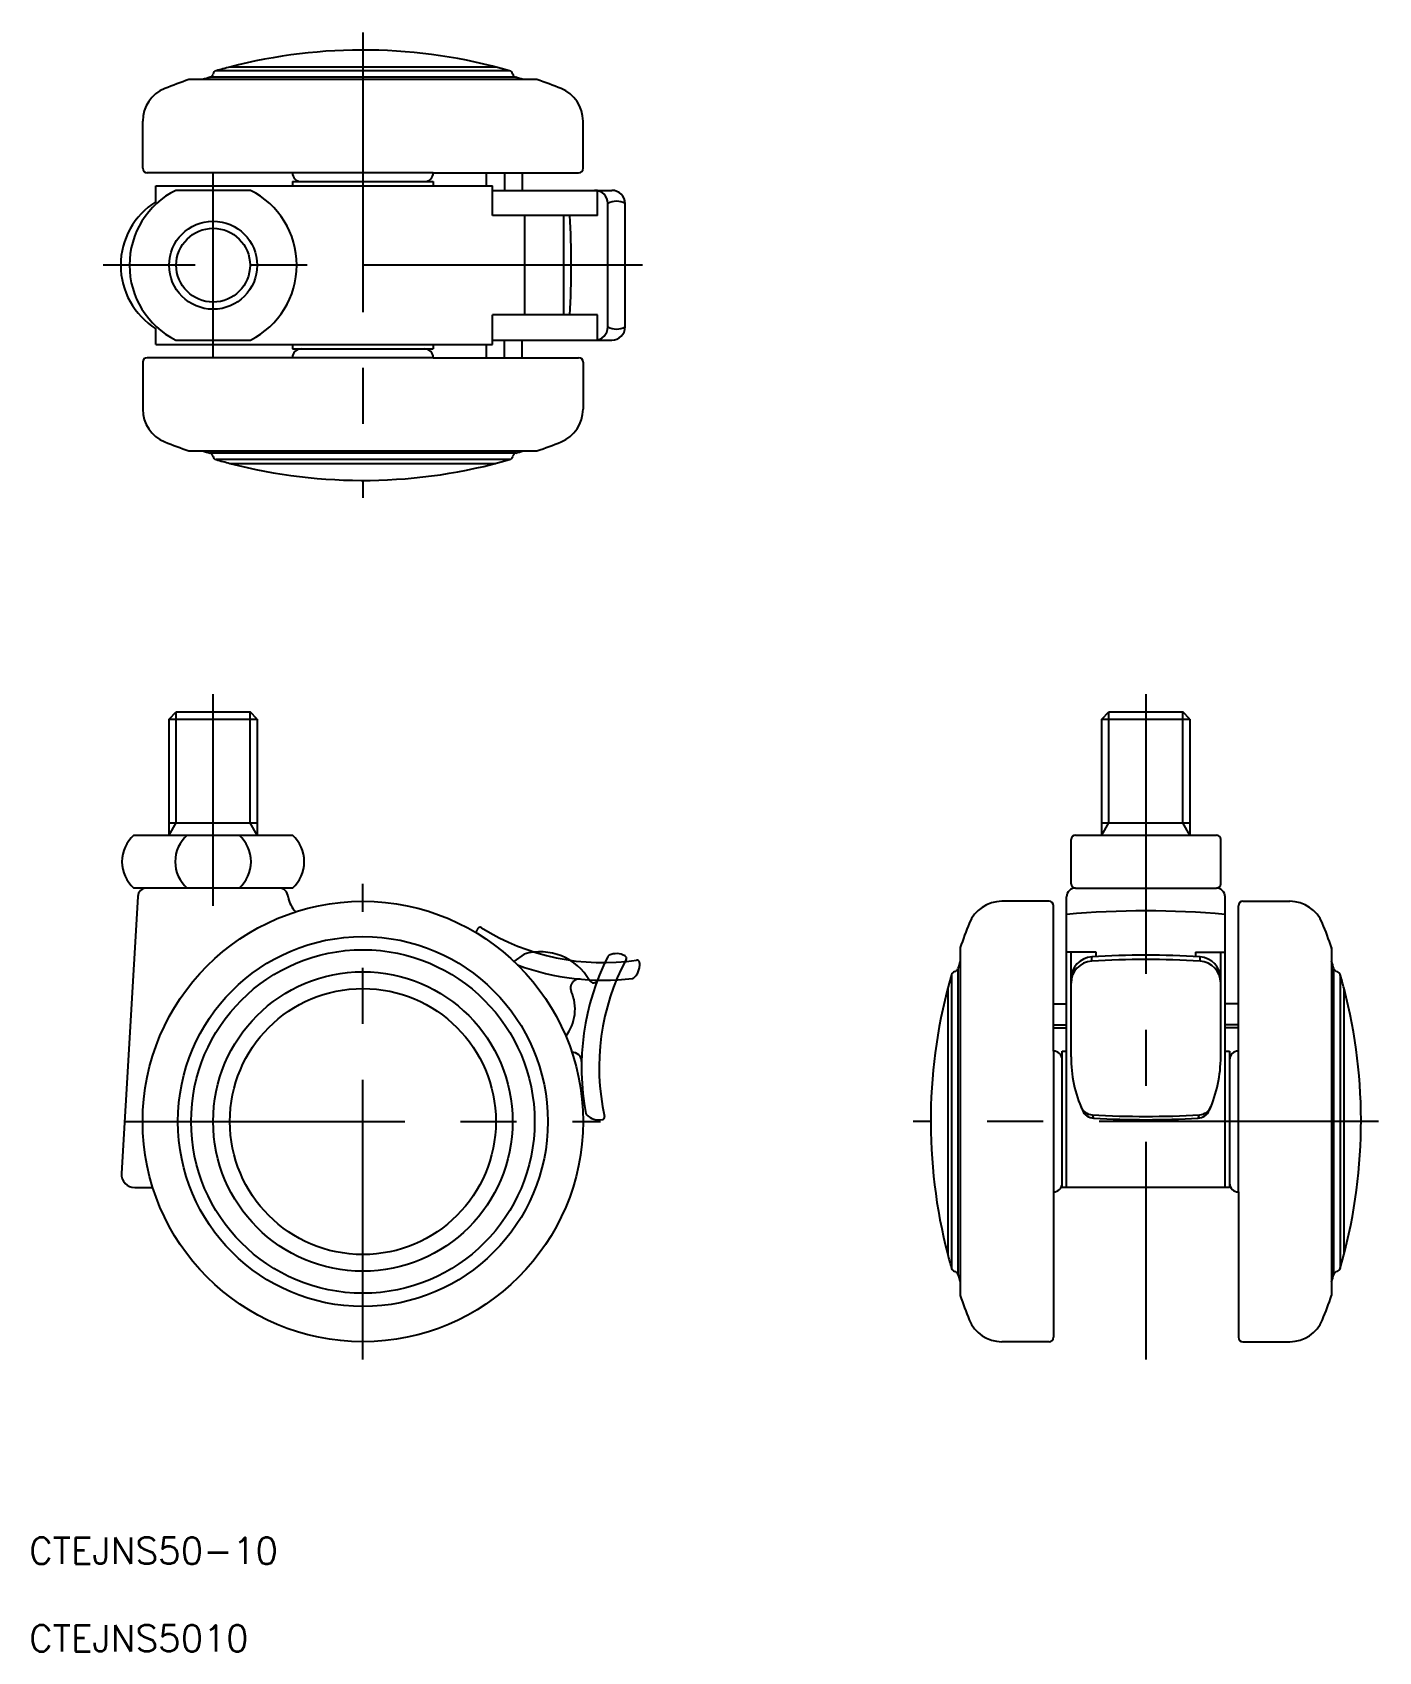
# Model space of a CAD drawing. Extents: x -38 to 115, y -60 to 124.
import ezdxf

# ---------------------------------------------------------------- set-up
doc = ezdxf.new("R2010")
doc.units = 0
doc.linetypes.add('CENTER', pattern=[50.8, 31.75, -6.35, 6.35, -6.35])
doc.linetypes.add('PHANTOM', pattern=[63.5, 31.75, -6.35, 6.35, -6.35, 6.35, -6.35])
doc.layers.get('0').update_dxf_attribs({"linetype": 'CONTINUOUS'})
doc.layers.add('CENTER', color=1, linetype='CENTER')
doc.styles.get("Standard").update_dxf_attribs({"font": 'txt.shx', "height": 3, "bigfont": 'bigfont.shx'})

msp = doc.modelspace()

# ---------------------------------------------------------------- linework, layer by layer
at = {"color": 7, "linetype": 'CONTINUOUS'}
for p, q in [((15.1, 119.72), (-15.1, 119.72)), ((19.77, 118.3), (-19.77, 118.3)), ((17.35, 118.57), (-17.35, 118.57)), ((16.67, 119.29), (-16.67, 119.29)), ((-25, 108.22), (-25, 113.57)), ((25, 108.22), (25, 113.57)), ((-8, 107.72), (-24.5, 107.72)), ((8, 107.72), (-8, 107.72)), ((-8, 106.72), (8, 106.72)), ((-8, 106.72), (-8, 106.22)), ((8, 107.72), (24.5, 107.72)), ((8, 106.72), (8, 106.22)), ((13.99, 107.72), (13.99, 106.22)), ((16.1, 107.72), (16.1, 105.72)), ((18.08, 107.72), (18.08, 105.72)), ((-23.5, 106.22), (14.72, 106.22)), ((-23.5, 104.43), (-23.5, 106.22)), ((-12.76, 105.72), (-21.24, 105.72)), ((14.72, 102.87), (14.72, 106.22)), ((14.72, 105.72), (28.27, 105.72)), ((26.64, 102.87), (26.64, 105.72)), ((27.82, 90.22), (27.82, 104.22)), ((29.77, 90.22), (29.77, 104.22)), ((26.64, 102.87), (14.72, 102.87)), ((18.39, 91.57), (18.39, 102.87)), ((22.78, 102.87), (22.78, 91.57)), ((26.64, 91.57), (14.72, 91.57)), ((14.72, 88.22), (14.72, 91.57)), ((26.64, 88.72), (26.64, 91.57)), ((-23.5, 88.22), (-23.5, 90.01)), ((-21.24, 88.72), (-12.76, 88.72)), ((14.72, 88.72), (28.27, 88.72)), ((16.1, 86.72), (16.1, 88.72)), ((18.08, 86.72), (18.08, 88.72)), ((-8, 86.72), (-24.5, 86.72)), ((-23.5, 88.22), (14.72, 88.22)), ((-8, 88.22), (-8, 87.72)), ((-8, 87.72), (8, 87.72)), ((8, 86.72), (-8, 86.72)), ((8, 88.22), (8, 87.72)), ((8, 86.72), (24.5, 86.72)), ((13.99, 88.22), (13.99, 86.72)), ((-25, 86.22), (-25, 80.88)), ((25, 86.22), (25, 80.88)), ((-19.77, 76.14), (19.77, 76.14)), ((17.35, 75.88), (-17.35, 75.88)), ((16.67, 75.15), (-16.67, 75.15)), ((-15.1, 74.72), (15.1, 74.72)), ((-22, 45.69), (-21.19, 46.5)), ((-21.19, 46.5), (-12.81, 46.5)), ((-12, 45.69), (-12.81, 46.5)), ((83.91, 45.69), (84.72, 46.5)), ((84.72, 46.5), (93.09, 46.5)), ((93.91, 45.69), (93.09, 46.5)), ((-22, 45.69), (-12, 45.69)), ((-22, 32.5), (-22, 45.69)), ((-12, 45.69), (-12, 32.5)), ((83.91, 45.69), (93.91, 45.69)), ((83.91, 32.5), (83.91, 45.69)), ((93.91, 45.69), (93.91, 32.5)), ((-22, 33.91), (-12, 33.91)), ((83.91, 33.91), (93.91, 33.91)), ((-26, 32.5), (-8, 32.5)), ((80.41, 27), (80.41, 32)), ((80.91, 32.5), (96.91, 32.5)), ((97.41, 27), (97.41, 32)), ((-8, 26.5), (-26, 26.5)), ((80.91, 26.5), (96.91, 26.5)), ((-25.56, 25.56), (-27.41, -5.91)), ((77.91, 25), (72.56, 25)), ((78.41, 8), (78.41, 24.5)), ((79.91, -7.5), (79.91, 25.5)), ((97.91, -7.5), (97.91, 25.5)), ((99.41, 8), (99.41, 24.5)), ((99.91, 25), (105.25, 25)), ((18.31, 19.01), (17.16, 18.18)), ((67.82, 19.77), (67.82, -19.77)), ((83.26, 19.23), (79.91, 19.23)), ((80.41, 7.36), (80.41, 19.23)), ((83.26, 18.72), (83.26, 19.23)), ((94.56, 19.23), (97.91, 19.23)), ((94.56, 19.23), (94.56, 18.72)), ((97.41, 7.36), (97.41, 19.23)), ((109.99, 19.77), (109.99, -19.77)), ((66.84, 16.67), (66.84, -16.67)), ((67.56, 17.35), (67.56, -17.35)), ((110.25, -17.35), (110.25, 17.35)), ((110.98, 16.67), (110.98, -16.67)), ((66.41, 15.1), (66.41, -15.1)), ((111.41, -15.1), (111.41, 15.1)), ((78.41, 13.35), (79.91, 13.35)), ((99.41, 13.35), (97.91, 13.35)), ((78.41, 10.99), (79.91, 10.99)), ((78.41, 10.62), (79.91, 10.62)), ((99.41, 10.99), (97.91, 10.99)), ((99.41, 10.62), (97.91, 10.62)), ((78.41, 8), (78.41, -8)), ((79.41, -7.5), (79.41, 8)), ((79.41, 8), (79.91, 8)), ((97.91, 8), (98.41, 8)), ((98.41, 8), (98.41, -7.5)), ((99.41, -8), (99.41, 8)), ((-25.91, -7.5), (-23.85, -7.5)), ((78.41, -8), (78.41, -24.5)), ((98.41, -7.5), (79.41, -7.5)), ((99.41, -8), (99.41, -24.5)), ((77.91, -25), (72.56, -25)), ((99.91, -25), (105.25, -25))]:
    msp.add_line(p, q, dxfattribs=at)
at = {"color": 3, "linetype": 'CONTINUOUS'}
for p, q in [((-21.19, 33.91), (-21.19, 46.5)), ((-12.81, 33.91), (-12.81, 46.5)), ((84.72, 33.91), (84.72, 46.5)), ((93.09, 33.91), (93.09, 46.5)), ((-22, 32.5), (-21.19, 33.91)), ((-12, 32.5), (-12.81, 33.91)), ((83.91, 32.5), (84.72, 33.91)), ((93.91, 32.5), (93.09, 33.91))]:
    msp.add_line(p, q, dxfattribs=at)
at = {"color": 7, "linetype": 'CONTINUOUS'}
for centre, radius in [((-17, 97.22), 5), ((0, 0), 25), ((0, 0), 21), ((0, 0), 19.5), ((0, 0), 17), ((0, 0), 15.1)]:
    msp.add_circle(centre, radius, dxfattribs=at)
at = {"color": 3, "linetype": 'CONTINUOUS'}
msp.add_circle((-17, 97.22), 4.19, dxfattribs=at)
at = {"color": 7, "linetype": 'CONTINUOUS'}
for centre, radius, start, end in [((0, 61.65), 60, 73.8727, 104.5762), ((0, 61.65), 60, 104.5762, 106.1273), ((0, 61.65), 60, 109.2343, 112.0243), ((0, 61.65), 59.5, 106.9578, 107.8029), ((-17.5, 119.04), 0.5, 286.9578, 346.5434), ((-16.53, 118.81), 0.5, 106.1273, 166.5434), ((16.53, 118.81), 0.5, 13.4566, 73.8727), ((17.5, 119.04), 0.5, 193.4566, 253.0422), ((0, 61.65), 59.5, 72.1971, 73.0422), ((0, 61.65), 60, 67.9757, 70.7657), ((-21, 113.57), 4, 112.0243, 180), ((21, 113.57), 4, 0, 67.9757), ((-24.5, 108.22), 0.5, 180, 270), ((-7, 107.72), 1, 180, 270), ((7, 107.72), 1, 270, 360), ((24.5, 108.22), 0.5, 270, 360), ((-17, 97.22), 9.5, 116.5254, 243.4746), ((-17, 97.22), 9.5, 296.5254, 63.4746), ((26.32, 104.22), 1.5, 0, 90), ((28.27, 104.22), 1.5, 0, 90), ((-19, 97.22), 8.5, 121.9657, 238.0343), ((28.8, 102.48), 2, 60.7128, 119.2872), ((-76.34, 97.22), 100, 356.7611, 3.2389), ((26.32, 90.22), 1.5, 270, 360), ((28.8, 91.97), 2, 240.7128, 299.2872), ((28.27, 90.22), 1.5, 270, 360), ((-24.5, 86.22), 0.5, 90, 180), ((-7, 86.72), 1, 90, 180), ((7, 86.72), 1, 0, 90), ((24.5, 86.22), 0.5, 0, 90), ((-21, 80.88), 4, 180, 247.9757), ((21, 80.88), 4, 292.0243, 360), ((0, 132.79), 60, 247.9757, 250.7657), ((0, 132.79), 59.5, 252.1971, 253.0422), ((-17.5, 75.4), 0.5, 13.4566, 73.0422), ((-16.53, 75.63), 0.5, 193.4566, 253.8727), ((16.53, 75.63), 0.5, 286.1273, 346.5434), ((17.5, 75.4), 0.5, 106.9578, 166.5434), ((0, 132.79), 59.5, 286.9578, 287.8029), ((0, 132.79), 60, 289.2343, 292.0243), ((0, 132.79), 60, 253.8727, 255.4238), ((0, 132.79), 60, 255.4238, 286.1273), ((-23.35, 29.5), 4, 131.4096, 228.5904), ((-17.31, 29.5), 4, 131.4096, 228.5904), ((-16.69, 29.5), 4, 311.4096, 48.5904), ((-10.65, 29.5), 4, 311.4096, 48.5904), ((80.91, 32), 0.5, 90, 180), ((96.91, 32), 0.5, 0, 90), ((-24.56, 25.5), 1, 90, 176.6335), ((-9.5, 25.5), 1, 0, 90), ((80.91, 25.5), 1, 90, 180), ((80.91, 27), 0.5, 180, 270), ((96.91, 27), 0.5, 270, 360), ((96.91, 25.5), 1, 0, 90), ((-5.5, 25.92), 3, 188.0251, 224.8294), ((72.56, 21), 4, 90, 157.9757), ((77.91, 24.5), 0.5, 0, 90), ((88.91, -76.09), 100, 84.8364, 95.1636), ((99.91, 24.5), 0.5, 90, 180), ((105.25, 21), 4, 22.0243, 90), ((124.48, 0), 60, 157.9757, 160.7657), ((53.34, 0), 60, 19.2343, 22.0243), ((20.11, 12.77), 6.5, 29.886, 106.0517), ((52.83, 6.16), 28, 153.3059, 190.806), ((52.83, 6.16), 26, 151.932, 192.3961), ((28.09, 18.6), 0.3, 114.4159, 153.3059), ((28.79, 17.06), 2, 60.4615, 114.4159), ((29.63, 18.53), 0.3, 331.932, 60.4615), ((82.91, 16.19), 2.5, 93.5281, 180), ((84.74, 18.45), 2, 173.061, 186.939), ((88.91, -81.12), 100, 86.4719, 93.5281), ((88.91, -81.61), 100, 86.4719, 93.5281), ((94.91, 16.19), 2.5, 0, 86.4719), ((93.07, 18.45), 2, 353.061, 6.939), ((109.8, 19.7), 0.2, 340.7657, 19.2343), ((124.48, 0), 60, 163.8727, 194.5762), ((67.32, 16.53), 0.5, 103.4566, 163.8727), ((67.08, 17.5), 0.5, 283.4566, 343.0422), ((124.48, 0), 59.5, 162.1971, 163.0422), ((82.91, 15.71), 2.5, 93.5281, 180), ((94.91, 15.71), 2.5, 0, 86.4719), ((53.34, 0), 59.5, 16.9578, 17.8029), ((110.73, 17.5), 0.5, 196.9578, 256.5434), ((110.5, 16.53), 0.5, 16.1273, 76.5434), ((53.34, 0), 60, 14.5762, 16.1273), ((26.18, 16.25), 0.5, 209.886, 339.256), ((53.34, 0), 60, 343.8727, 14.5762), ((23.84, 6.84), 1, 358.6522, 95.7921), ((78.41, 7), 1, 0, 90), ((95.41, 7.36), 15, 180, 203.9401), ((82.41, 7.36), 15, 336.0599, 0), ((99.41, 7), 1, 90, 180), ((25.62, 0.97), 0.3, 190.806, 225.6023), ((26.81, 2.18), 2, 225.6023, 281.2816), ((27.15, 0.51), 0.3, 281.2816, 12.3961), ((82.91, 2.26), 1.5, 202.1997, 266.5082), ((83.07, 1.88), 1.5, 203.9401, 266.6018), ((88.91, 100.58), 100, 266.5082, 273.4918), ((84.72, 1.36), 2, 197.4756, 209.2756), ((88.91, 100.21), 100, 266.6018, 273.3982), ((94.74, 1.88), 1.5, 273.3982, 336.0599), ((93.09, 1.36), 2, 330.7244, 342.5244), ((94.91, 2.26), 1.5, 273.4918, 337.8003), ((-25.91, -6), 1.5, 176.6335, 270), ((78.41, -7), 1, 270, 0), ((99.41, -7), 1, 180, 270), ((124.48, 0), 60, 194.5762, 196.1273), ((67.32, -16.53), 0.5, 196.1273, 256.5434), ((67.08, -17.5), 0.5, 16.9578, 76.5434), ((124.48, 0), 59.5, 196.9578, 197.8029), ((53.34, 0), 59.5, 342.1971, 343.0422), ((110.73, -17.5), 0.5, 103.4566, 163.0422), ((110.5, -16.53), 0.5, 283.4566, 343.8727), ((124.48, 0), 60, 199.2343, 202.0243), ((53.34, 0), 60, 337.9757, 340.7657), ((72.56, -21), 4, 202.0243, 270), ((105.25, -21), 4, 270, 337.9757), ((77.91, -24.5), 0.5, 270, 0), ((99.91, -24.5), 0.5, 180, 270)]:
    msp.add_arc(centre, radius, start, end, dxfattribs=at)
at = {"color": 3, "linetype": 'PHANTOM'}
for centre, radius, start, end in [((14.73, 20.82), 2, 146.4615, 161.4459), ((13.32, 21.75), 0.3, 57.932, 146.4615), ((27.28, 44.04), 26, 237.932, 278.3961), ((27.28, 44.04), 28, 249.725, 276.806), ((29.44, 17.81), 2, 311.6023, 7.2816), ((31.12, 18.02), 0.3, 7.2816, 98.3961), ((19.09, 12.75), 5, 322.3184, 23.7808), ((24.58, 15.17), 1, 84.6522, 203.7808), ((30.56, 16.54), 0.3, 276.806, 311.6023)]:
    msp.add_arc(centre, radius, start, end, dxfattribs=at)
at = {"layer": 'CENTER', "color": 1, "linetype": 'CENTER'}
for p, q in [((0, 123.65), (0, 70.79)), ((-17, 86.72), (-17, 107.72)), ((31.77, 97.22), (-29.5, 97.22)), ((-17, 24.5), (-17, 48.5)), ((88.91, 48.5), (88.91, -27)), ((0, -27), (0, 27)), ((-27, 0), (27, 0)), ((115.34, 0), (62.48, 0))]:
    msp.add_line(p, q, dxfattribs=at)

# ---------------------------------------------------------------- texts
at = {"color": 7, "linetype": 'CONTINUOUS'}
for s, p in [('CTEJNS50-10', (-37.91, -50.23)), ('CTEJNS5010', (-37.91, -60.18))]:
    msp.add_text(s, height=3, dxfattribs=at).set_placement(p)

doc.saveas('drawing.dxf')
